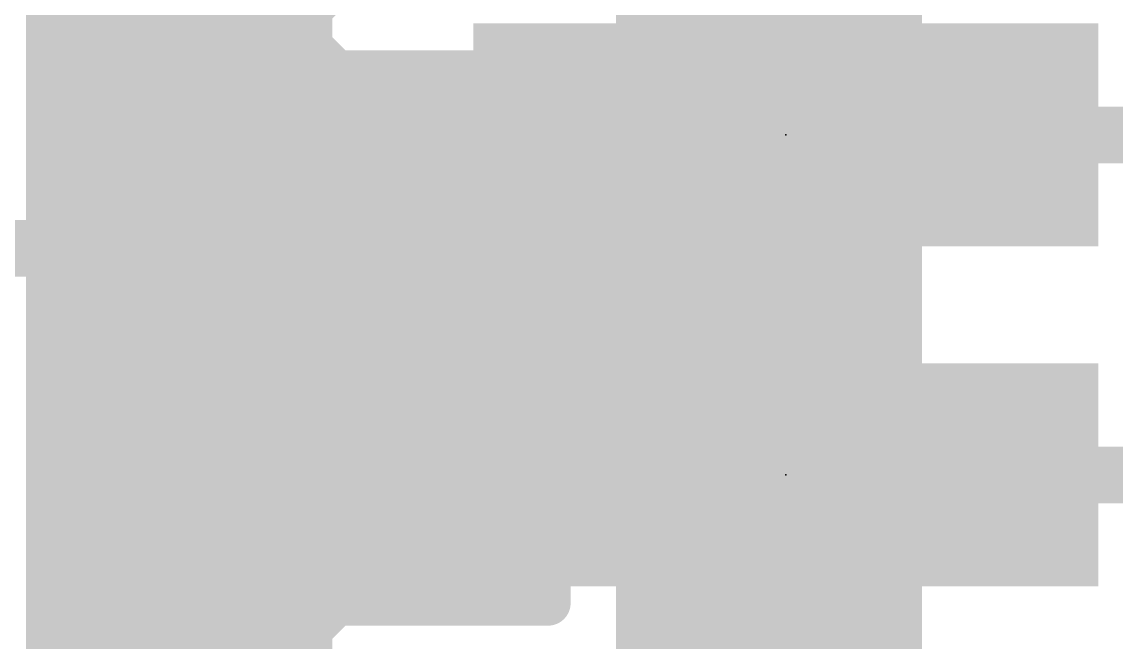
# Model space of a CAD drawing. Extents: x -34 to 73, y -20 to 26.
# Drawn here: x 6.229 to 11.131, y 16.015 to 18.795 of the extents above; entities that cross this region are included whole.
import ezdxf

# ---------------------------------------------------------------- set-up
doc = ezdxf.new("R2010")
doc.units = 0
for name, color, linetype in [('1', 12, 'CONTINUOUS'), ('16', 132, 'CONTINUOUS'), ('18', 110, 'CONTINUOUS'), ('21', 41, 'CONTINUOUS'), ('22', 40, 'CONTINUOUS'), ('23', 53, 'CONTINUOUS'), ('51', 53, 'CONTINUOUS')]:
    doc.layers.add(name, color=color, linetype=linetype)

# ---------------------------------------------------------------- blocks, each defined once
blk = doc.blocks.new('RECT')
blk.add_solid([(-0.5, -0.5), (0.5, -0.5), (-0.5, 0.5), (0.5, 0.5)])
blk = doc.blocks.new('ROUNDV')
at = {"const_width": 0.5}
blk.add_lwpolyline([(0, -0.25, 1), (0, 0.25, 1), (0, -0.25)], format="xyb", dxfattribs=at)

msp = doc.modelspace()

# ---------------------------------------------------------------- linework, layer by layer
at = {"layer": '1', "const_width": 0.254}
for points in [[(10.502, 18.288), (11.5272, 18.288)], [(8.802, 16.764), (7.151, 16.764)], [(10.502, 16.764), (11.8325, 16.764)]]:
    msp.add_lwpolyline(points, dxfattribs=at)
at = {"layer": '1', "const_width": 0.127}
for points in [[(10.502, 18.3515, 1), (10.502, 18.2245)], [(7.151, 16.8275, 1), (7.151, 16.7005)], [(8.802, 16.7005, 1), (8.802, 16.8275)], [(10.502, 16.8275, 1), (10.502, 16.7005)]]:
    msp.add_lwpolyline(points, format="xyb", dxfattribs=at)
at = {"layer": '16', "const_width": 0.6096}
for points in [[(7.151, 20.0199), (7.151, 16.764)], [(7.151, 16.764), (7.151, 15.367)]]:
    msp.add_lwpolyline(points, dxfattribs=at)
at = {"layer": '16', "const_width": 0.3048}
for points in [[(7.3034, 16.764, 1), (6.9986, 16.764)], [(6.9986, 16.764, 1), (7.3034, 16.764)]]:
    msp.add_lwpolyline(points, format="xyb", dxfattribs=at)
at = {"layer": '21', "const_width": 0.254}
msp.add_lwpolyline([(0, 17.78), (6.35, 17.78)], dxfattribs=at)
at = {"layer": '21', "const_width": 0.127}
msp.add_lwpolyline([(6.35, 17.7165, 1), (6.35, 17.8435)], format="xyb", dxfattribs=at)
at = {"layer": '22'}
for points, const_width in [([(6.35, 17.78), (6.35, 25.4)], 0.2032), ([(6.5532, 17.78), (6.5532, 25.4)], 0.2032), ([(6.7564, 17.78), (6.7564, 25.4)], 0.2032), ([(6.9596, 17.78), (6.9596, 25.4)], 0.2032), ([(7.1628, 17.78), (7.1628, 25.4)], 0.2032), ([(7.366, 17.78), (7.366, 25.4)], 0.2032), ([(9.1948, 17.78), (9.1948, 25.4)], 0.2032), ([(9.398, 17.78), (9.398, 25.4)], 0.2032), ([(9.6012, 17.78), (9.6012, 25.4)], 0.2032), ([(9.8044, 17.78), (9.8044, 25.4)], 0.2032), ([(10.0076, 17.78), (10.0076, 25.4)], 0.2032), ([(10.16, 17.78), (10.16, 25.4)], 0.2032), ([(8.9925, 19.3861), (8.9925, 18.6839)], 0.2032), ([(7.5184, 18.8523), (7.5692, 18.9031)], 0.2032), ([(7.5184, 18.6839), (7.5184, 18.8523)], 0.2032), ([(7.5692, 18.6331), (7.5184, 18.6839)], 0.2032), ([(8.9916, 18.683), (8.8735, 18.5649)], 0.2032), ([(8.9925, 18.6839), (8.9916, 18.683)], 0.2032), ([(8.9916, 17.78), (8.9916, 18.683)], 0.2032), ([(7.6374, 18.5649), (7.5692, 18.6331)], 0.2032), ([(7.5692, 17.78), (7.5692, 18.6331)], 0.2032), ([(7.7724, 18.5649), (7.6374, 18.5649)], 0.2032), ([(7.9756, 18.5649), (7.7724, 18.5649)], 0.2032), ([(7.7724, 17.78), (7.7724, 18.5649)], 0.2032), ([(8.1788, 18.5649), (7.9756, 18.5649)], 0.2032), ([(7.9756, 17.78), (7.9756, 18.5649)], 0.2032), ([(8.382, 18.5649), (8.1788, 18.5649)], 0.2032), ([(8.1788, 17.78), (8.1788, 18.5649)], 0.2032), ([(8.5852, 18.5649), (8.382, 18.5649)], 0.2032), ([(8.382, 17.78), (8.382, 18.5649)], 0.2032), ([(8.7884, 18.5649), (8.5852, 18.5649)], 0.2032), ([(8.5852, 17.78), (8.5852, 18.5649)], 0.2032), ([(8.8735, 18.5649), (8.7884, 18.5649)], 0.2032), ([(8.7884, 17.78), (8.7884, 18.5649)], 0.2032), ([(0, 17.78), (6.35, 17.78)], 0.254), ([(6.5532, 17.78), (6.35, 17.78)], 0.2032), ([(6.35, 10.16), (6.35, 17.78)], 0.2032), ([(6.7564, 17.78), (6.5532, 17.78)], 0.2032), ([(6.5532, 10.16), (6.5532, 17.78)], 0.2032), ([(6.9596, 17.78), (6.7564, 17.78)], 0.2032), ([(6.7564, 10.16), (6.7564, 17.78)], 0.2032), ([(7.1628, 17.78), (6.9596, 17.78)], 0.2032), ([(6.9596, 10.16), (6.9596, 17.78)], 0.2032), ([(7.366, 17.78), (7.1628, 17.78)], 0.2032), ([(7.1628, 10.16), (7.1628, 17.78)], 0.2032), ([(7.5692, 17.78), (7.366, 17.78)], 0.2032), ([(7.366, 10.16), (7.366, 17.78)], 0.2032), ([(7.7724, 17.78), (7.5692, 17.78)], 0.2032), ([(7.5692, 16.1217), (7.5692, 17.78)], 0.2032), ([(7.9756, 17.78), (7.7724, 17.78)], 0.2032), ([(7.7724, 16.1899), (7.7724, 17.78)], 0.2032), ([(8.1788, 17.78), (7.9756, 17.78)], 0.2032), ([(7.9756, 16.1899), (7.9756, 17.78)], 0.2032), ([(8.382, 17.78), (8.1788, 17.78)], 0.2032), ([(8.1788, 16.1899), (8.1788, 17.78)], 0.2032), ([(8.5852, 17.78), (8.382, 17.78)], 0.2032), ([(8.382, 16.1899), (8.382, 17.78)], 0.2032), ([(8.7884, 17.78), (8.5852, 17.78)], 0.2032), ([(8.5852, 16.1899), (8.5852, 17.78)], 0.2032), ([(8.9916, 17.78), (8.7884, 17.78)], 0.2032), ([(8.7884, 16.5458), (8.7884, 17.78)], 0.2032), ([(9.1948, 17.78), (8.9916, 17.78)], 0.2032), ([(8.9916, 16.4277), (8.9916, 17.78)], 0.2032), ([(9.398, 17.78), (9.1948, 17.78)], 0.2032), ([(9.1948, 10.16), (9.1948, 17.78)], 0.2032), ([(9.6012, 17.78), (9.398, 17.78)], 0.2032), ([(9.398, 10.16), (9.398, 17.78)], 0.2032), ([(9.8044, 17.78), (9.6012, 17.78)], 0.2032), ([(9.6012, 10.16), (9.6012, 17.78)], 0.2032), ([(10.0076, 17.78), (9.8044, 17.78)], 0.2032), ([(9.8044, 10.16), (9.8044, 17.78)], 0.2032), ([(10.16, 17.78), (10.0076, 17.78)], 0.2032), ([(10.0076, 10.16), (10.0076, 17.78)], 0.2032), ([(10.16, 10.16), (10.16, 17.78)], 0.2032), ([(8.5861, 16.4268), (8.7051, 16.5458)], 0.2032), ([(8.7051, 16.5458), (8.7884, 16.5458)], 0.2032), ([(8.7884, 16.5458), (8.8735, 16.5458)], 0.2032), ([(8.8735, 16.5458), (8.9916, 16.4277)], 0.2032), ([(8.5861, 16.1899), (8.5861, 16.4268)], 0.2032), ([(8.9916, 16.4277), (8.9925, 16.4268)], 0.2032), ([(8.9925, 16.4268), (8.9925, 15.5466)], 0.2032), ([(7.5692, 16.1217), (7.6374, 16.1899)], 0.2032), ([(7.6374, 16.1899), (7.7724, 16.1899)], 0.2032), ([(7.7724, 16.1899), (7.9756, 16.1899)], 0.2032), ([(7.9756, 16.1899), (8.1788, 16.1899)], 0.2032), ([(8.1788, 16.1899), (8.382, 16.1899)], 0.2032), ([(8.382, 16.1899), (8.5852, 16.1899)], 0.2032), ([(8.5852, 16.1899), (8.5861, 16.1899)], 0.2032), ([(7.5184, 16.0709), (7.5692, 16.1217)], 0.2032), ([(7.5184, 15.9025), (7.5184, 16.0709)], 0.2032)]:
    msp.add_lwpolyline(points, dxfattribs=dict(at, const_width=const_width))
for points, const_width in [([(7.4825, 18.8882, 1), (7.5543, 18.8164)], 0.1016), ([(7.5543, 18.7198, 1), (7.4825, 18.648)], 0.1016), ([(9.0424, 18.683, 1), (8.9408, 18.683)], 0.1016), ([(9.0275, 18.6471, 1), (8.9557, 18.7189)], 0.1016), ([(9.0284, 18.648, 1), (8.9566, 18.7198)], 0.1016), ([(7.4676, 18.6839, 1), (7.5692, 18.6839)], 0.1016), ([(7.6051, 18.669, 1), (7.5333, 18.5972)], 0.1016), ([(7.62, 18.6331, 1), (7.5184, 18.6331)], 0.1016), ([(8.9557, 18.7189, 1), (9.0275, 18.6471)], 0.1016), ([(8.9417, 18.6839, 1), (9.0433, 18.6839)], 0.1016), ([(7.5333, 18.5972, 1), (7.6051, 18.669)], 0.1016), ([(7.6374, 18.6157, 1), (7.6374, 18.5141)], 0.1016), ([(7.6015, 18.529, 1), (7.6733, 18.6008)], 0.1016), ([(7.7724, 18.6157, 1), (7.7724, 18.5141)], 0.1016), ([(7.8232, 18.5649, 1), (7.7216, 18.5649)], 0.1016), ([(7.7724, 18.5141, 1), (7.7724, 18.6157)], 0.1016), ([(7.9756, 18.6157, 1), (7.9756, 18.5141)], 0.1016), ([(8.0264, 18.5649, 1), (7.9248, 18.5649)], 0.1016), ([(7.9756, 18.5141, 1), (7.9756, 18.6157)], 0.1016), ([(8.1788, 18.6157, 1), (8.1788, 18.5141)], 0.1016), ([(8.2296, 18.5649, 1), (8.128, 18.5649)], 0.1016), ([(8.1788, 18.5141, 1), (8.1788, 18.6157)], 0.1016), ([(8.382, 18.6157, 1), (8.382, 18.5141)], 0.1016), ([(8.4328, 18.5649, 1), (8.3312, 18.5649)], 0.1016), ([(8.382, 18.5141, 1), (8.382, 18.6157)], 0.1016), ([(8.5852, 18.6157, 1), (8.5852, 18.5141)], 0.1016), ([(8.636, 18.5649, 1), (8.5344, 18.5649)], 0.1016), ([(8.5852, 18.5141, 1), (8.5852, 18.6157)], 0.1016), ([(8.7884, 18.6157, 1), (8.7884, 18.5141)], 0.1016), ([(8.8392, 18.5649, 1), (8.7376, 18.5649)], 0.1016), ([(8.7884, 18.5141, 1), (8.7884, 18.6157)], 0.1016), ([(8.8376, 18.6008, 1), (8.9094, 18.529)], 0.1016), ([(8.8735, 18.5141, 1), (8.8735, 18.6157)], 0.1016), ([(6.35, 17.7165, 1), (6.35, 17.8435)], 0.127), ([(6.35, 17.8308, 1), (6.35, 17.7292)], 0.1016), ([(6.4008, 17.78, 1), (6.2992, 17.78)], 0.1016), ([(6.5532, 17.8308, 1), (6.5532, 17.7292)], 0.1016), ([(6.604, 17.78, 1), (6.5024, 17.78)], 0.1016), ([(6.5532, 17.7292, 1), (6.5532, 17.8308)], 0.1016), ([(6.7564, 17.8308, 1), (6.7564, 17.7292)], 0.1016), ([(6.8072, 17.78, 1), (6.7056, 17.78)], 0.1016), ([(6.7564, 17.7292, 1), (6.7564, 17.8308)], 0.1016), ([(6.9596, 17.8308, 1), (6.9596, 17.7292)], 0.1016), ([(7.0104, 17.78, 1), (6.9088, 17.78)], 0.1016), ([(6.9596, 17.7292, 1), (6.9596, 17.8308)], 0.1016), ([(7.1628, 17.8308, 1), (7.1628, 17.7292)], 0.1016), ([(7.2136, 17.78, 1), (7.112, 17.78)], 0.1016), ([(7.1628, 17.7292, 1), (7.1628, 17.8308)], 0.1016), ([(7.366, 17.8308, 1), (7.366, 17.7292)], 0.1016), ([(7.4168, 17.78, 1), (7.3152, 17.78)], 0.1016), ([(7.366, 17.7292, 1), (7.366, 17.8308)], 0.1016), ([(7.5692, 17.8308, 1), (7.5692, 17.7292)], 0.1016), ([(7.62, 17.78, 1), (7.5184, 17.78)], 0.1016), ([(7.5692, 17.7292, 1), (7.5692, 17.8308)], 0.1016), ([(7.7724, 17.8308, 1), (7.7724, 17.7292)], 0.1016), ([(7.8232, 17.78, 1), (7.7216, 17.78)], 0.1016), ([(7.7724, 17.7292, 1), (7.7724, 17.8308)], 0.1016), ([(7.9756, 17.8308, 1), (7.9756, 17.7292)], 0.1016), ([(8.0264, 17.78, 1), (7.9248, 17.78)], 0.1016), ([(7.9756, 17.7292, 1), (7.9756, 17.8308)], 0.1016), ([(8.1788, 17.8308, 1), (8.1788, 17.7292)], 0.1016), ([(8.2296, 17.78, 1), (8.128, 17.78)], 0.1016), ([(8.1788, 17.7292, 1), (8.1788, 17.8308)], 0.1016), ([(8.382, 17.8308, 1), (8.382, 17.7292)], 0.1016), ([(8.4328, 17.78, 1), (8.3312, 17.78)], 0.1016), ([(8.382, 17.7292, 1), (8.382, 17.8308)], 0.1016), ([(8.5852, 17.8308, 1), (8.5852, 17.7292)], 0.1016), ([(8.636, 17.78, 1), (8.5344, 17.78)], 0.1016), ([(8.5852, 17.7292, 1), (8.5852, 17.8308)], 0.1016), ([(8.7884, 17.8308, 1), (8.7884, 17.7292)], 0.1016), ([(8.8392, 17.78, 1), (8.7376, 17.78)], 0.1016), ([(8.7884, 17.7292, 1), (8.7884, 17.8308)], 0.1016), ([(8.9916, 17.8308, 1), (8.9916, 17.7292)], 0.1016), ([(9.0424, 17.78, 1), (8.9408, 17.78)], 0.1016), ([(8.9916, 17.7292, 1), (8.9916, 17.8308)], 0.1016), ([(9.1948, 17.8308, 1), (9.1948, 17.7292)], 0.1016), ([(9.2456, 17.78, 1), (9.144, 17.78)], 0.1016), ([(9.1948, 17.7292, 1), (9.1948, 17.8308)], 0.1016), ([(9.398, 17.8308, 1), (9.398, 17.7292)], 0.1016), ([(9.4488, 17.78, 1), (9.3472, 17.78)], 0.1016), ([(9.398, 17.7292, 1), (9.398, 17.8308)], 0.1016), ([(9.6012, 17.8308, 1), (9.6012, 17.7292)], 0.1016), ([(9.652, 17.78, 1), (9.5504, 17.78)], 0.1016), ([(9.6012, 17.7292, 1), (9.6012, 17.8308)], 0.1016), ([(9.8044, 17.8308, 1), (9.8044, 17.7292)], 0.1016), ([(9.8552, 17.78, 1), (9.7536, 17.78)], 0.1016), ([(9.8044, 17.7292, 1), (9.8044, 17.8308)], 0.1016), ([(10.0076, 17.8308, 1), (10.0076, 17.7292)], 0.1016), ([(10.0584, 17.78, 1), (9.9568, 17.78)], 0.1016), ([(10.0076, 17.7292, 1), (10.0076, 17.8308)], 0.1016), ([(10.2108, 17.78, 1), (10.1092, 17.78)], 0.1016), ([(10.16, 17.7292, 1), (10.16, 17.8308)], 0.1016), ([(6.2992, 17.78, 1), (6.4008, 17.78)], 0.1016), ([(6.5024, 17.78, 1), (6.604, 17.78)], 0.1016), ([(6.7056, 17.78, 1), (6.8072, 17.78)], 0.1016), ([(6.9088, 17.78, 1), (7.0104, 17.78)], 0.1016), ([(7.112, 17.78, 1), (7.2136, 17.78)], 0.1016), ([(7.3152, 17.78, 1), (7.4168, 17.78)], 0.1016), ([(7.5184, 17.78, 1), (7.62, 17.78)], 0.1016), ([(7.7216, 17.78, 1), (7.8232, 17.78)], 0.1016), ([(7.9248, 17.78, 1), (8.0264, 17.78)], 0.1016), ([(8.128, 17.78, 1), (8.2296, 17.78)], 0.1016), ([(8.3312, 17.78, 1), (8.4328, 17.78)], 0.1016), ([(8.5344, 17.78, 1), (8.636, 17.78)], 0.1016), ([(8.7376, 17.78, 1), (8.8392, 17.78)], 0.1016), ([(8.9408, 17.78, 1), (9.0424, 17.78)], 0.1016), ([(9.144, 17.78, 1), (9.2456, 17.78)], 0.1016), ([(9.3472, 17.78, 1), (9.4488, 17.78)], 0.1016), ([(9.5504, 17.78, 1), (9.652, 17.78)], 0.1016), ([(9.7536, 17.78, 1), (9.8552, 17.78)], 0.1016), ([(9.9568, 17.78, 1), (10.0584, 17.78)], 0.1016), ([(10.1092, 17.78, 1), (10.2108, 17.78)], 0.1016), ([(8.7051, 16.5966, 1), (8.7051, 16.495)], 0.1016), ([(8.741, 16.5099, 1), (8.6692, 16.5817)], 0.1016), ([(8.7884, 16.5966, 1), (8.7884, 16.495)], 0.1016), ([(8.7884, 16.495, 1), (8.7884, 16.5966)], 0.1016), ([(8.9094, 16.5817, 1), (8.8376, 16.5099)], 0.1016), ([(8.8735, 16.495, 1), (8.8735, 16.5966)], 0.1016), ([(8.7376, 16.5458, 1), (8.8392, 16.5458)], 0.1016), ([(8.6369, 16.4268, 1), (8.5353, 16.4268)], 0.1016), ([(9.0275, 16.4636, 1), (8.9557, 16.3918)], 0.1016), ([(9.0433, 16.4268, 1), (8.9417, 16.4268)], 0.1016), ([(8.5502, 16.4627, 1), (8.622, 16.3909)], 0.1016), ([(8.9408, 16.4277, 1), (9.0424, 16.4277)], 0.1016), ([(8.9557, 16.3918, 1), (9.0275, 16.4636)], 0.1016), ([(8.9566, 16.3909, 1), (9.0284, 16.4627)], 0.1016), ([(7.6374, 16.2407, 1), (7.6374, 16.1391)], 0.1016), ([(7.6733, 16.154, 1), (7.6015, 16.2258)], 0.1016), ([(7.7724, 16.2407, 1), (7.7724, 16.1391)], 0.1016), ([(7.7724, 16.1391, 1), (7.7724, 16.2407)], 0.1016), ([(7.9756, 16.2407, 1), (7.9756, 16.1391)], 0.1016), ([(7.9756, 16.1391, 1), (7.9756, 16.2407)], 0.1016), ([(8.1788, 16.2407, 1), (8.1788, 16.1391)], 0.1016), ([(8.1788, 16.1391, 1), (8.1788, 16.2407)], 0.1016), ([(8.382, 16.2407, 1), (8.382, 16.1391)], 0.1016), ([(8.382, 16.1391, 1), (8.382, 16.2407)], 0.1016), ([(8.5852, 16.2407, 1), (8.5852, 16.1391)], 0.1016), ([(8.5852, 16.1391, 1), (8.5852, 16.2407)], 0.1016), ([(8.5861, 16.1391, 1), (8.5861, 16.2407)], 0.1016), ([(7.7216, 16.1899, 1), (7.8232, 16.1899)], 0.1016), ([(7.9248, 16.1899, 1), (8.0264, 16.1899)], 0.1016), ([(8.128, 16.1899, 1), (8.2296, 16.1899)], 0.1016), ([(8.3312, 16.1899, 1), (8.4328, 16.1899)], 0.1016), ([(8.5344, 16.1899, 1), (8.636, 16.1899)], 0.1016), ([(8.5353, 16.1899, 1), (8.6369, 16.1899)], 0.1016), ([(7.5333, 16.1576, 1), (7.6051, 16.0858)], 0.1016), ([(7.6051, 16.0858, 1), (7.5333, 16.1576)], 0.1016), ([(7.5692, 16.0709, 1), (7.4676, 16.0709)], 0.1016), ([(7.4825, 16.1068, 1), (7.5543, 16.035)], 0.1016), ([(7.5184, 16.1217, 1), (7.62, 16.1217)], 0.1016)]:
    msp.add_lwpolyline(points, format="xyb", dxfattribs=dict(at, const_width=const_width))
at = {"layer": '23'}
for p in [(9.652, 18.288), (9.652, 16.764)]:
    msp.add_point(p, dxfattribs=at)
at = {"layer": '51', "const_width": 0.1016}
for points in [[(10.008, 18.707), (9.296, 18.707)], [(10.008, 17.856), (9.296, 17.856)], [(10.008, 17.183), (9.296, 17.183)], [(10.008, 16.332), (9.296, 16.332)]]:
    msp.add_lwpolyline(points, dxfattribs=at)
at = {"layer": '51', "const_width": 0.0508}
for points in [[(9.296, 18.7324, 1), (9.296, 18.6816)], [(10.008, 18.6816, 1), (10.008, 18.7324)], [(9.296, 17.8814, 1), (9.296, 17.8306)], [(10.008, 17.8306, 1), (10.008, 17.8814)], [(9.296, 17.2084, 1), (9.296, 17.1576)], [(10.008, 17.1576, 1), (10.008, 17.2084)], [(9.296, 16.3574, 1), (9.296, 16.3066)], [(10.008, 16.3066, 1), (10.008, 16.3574)]]:
    msp.add_lwpolyline(points, format="xyb", dxfattribs=at)

# ---------------------------------------------------------------- block references
at = {"layer": '1', "xscale": 1.1, "rotation": 180}
for p in [(8.802, 18.288), (10.502, 18.288), (8.802, 16.764), (10.502, 16.764)]:
    msp.add_blockref('RECT', p, dxfattribs=at)
at = {"layer": '18', "xscale": 0.7366, "yscale": 0.7366}
msp.add_blockref('ROUNDV', (7.151, 16.764), dxfattribs=at)
msp.add_blockref('ROUNDV', (7.151, 16.764), dxfattribs=at)
at = {"layer": '51', "xscale": 0.5001, "yscale": 0.95, "rotation": 180}
for p in [(9.0717, 18.2829), (10.2401, 18.2829), (9.0717, 16.7589), (10.2401, 16.7589)]:
    msp.add_blockref('RECT', p, dxfattribs=at)

doc.saveas('drawing.dxf')
